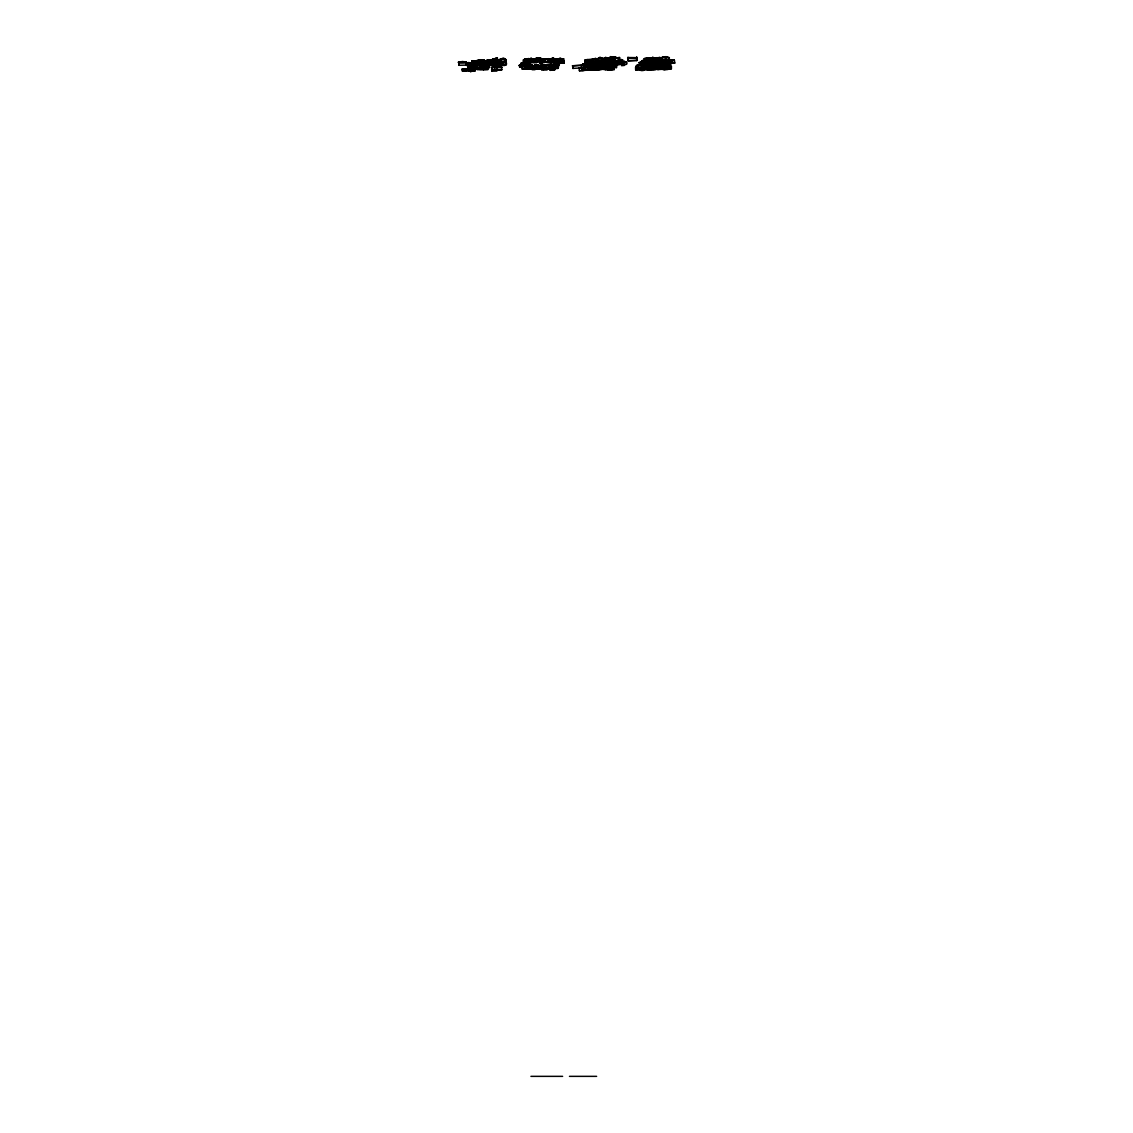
<?xml version="1.0" encoding="UTF-8"?>
<svg xmlns="http://www.w3.org/2000/svg" width="1133" height="1133" viewBox="0 0 1133 1133"><rect width="100%" height="100%" fill="white"/><g stroke="black" fill="none" stroke-linecap="round" stroke-linejoin="round"><path stroke-width="1.5" d="M550.171 59.185C528.247 59.907 556.6 57.089 554.604 61.748L551.913 61.748L551.828 59.681L550.298 58.944L549.958 59.964M481.1 59.865L475.605 61.14L477.475 60.403L479.33 61.14L479.514 63.717L475.917 63.717L475.818 61.125M483.536 67.314L483.409 69.566L479.698 69.552L479.826 67.3M583.325 65.813L583.24 63.859L586.257 63.845L586.257 65.827L583.24 65.841L583.325 63.83M529.847 67.994L529.961 65.771L533.261 65.799L533.105 68.022L529.947 67.838M657.381 62.612L657.197 64.51L663.017 64.439L663.032 62.655M662.862 62.754L663.017 64.439M594.358 63.93L598.182 63.93L594.358 63.93L594.372 61.734M544.024 65.813C546.064 69.906 535.852 69.198 538.147 66.365M649.124 69L644.181 68.929L649.124 69L649.167 66.507M654.308 59.44L654.109 61.989L659.392 62.088L659.434 59.539L659.392 62.088M661.29 68.504L664.844 68.575L664.887 66.422M548.16 61.848L548.089 59.114L548.16 61.848L543.061 61.465L543.132 58.973L548.216 59.171M543.189 61.692L543.061 58.973M623.603 62.542L623.688 64.439L618.094 64.227L618.165 62.457M503.718 58.307L505.969 59.695C507.867 63.505 499.002 63.165 501.381 59.383L506.111 59.752L503.59 58.265L501.211 59.567M501.409 61.805L501.338 59.383M505.7 61.918L505.927 59.61M487.162 60.828L479.004 60.233L484.003 61.125L483.89 63.533L479.202 63.335L479.188 60.233M483.89 60.431L483.89 63.533M550.199 68.504L553.485 69.184L553.584 67.088M558.031 68.334L558.13 66.323L555.099 66.181L554.901 68.362L557.932 68.504M611.098 58.76C600.235 58.165 613.01 61.848 611.225 56.834L611.239 59.695M529.394 60.941L532.637 61.026L529.394 60.941L529.55 58.916C537.481 57.061 528.799 65.53 529.536 59.058L536.235 58.704M529.522 61.154L530.032 58.987L528.162 58.505M539.705 63.08L539.747 62.301L544.959 61.621L544.916 62.4L539.705 63.08L539.365 60.545M541.503 59.539L548.924 58.718L542.211 58.888L545.398 59.015L545.341 59.936M589.472 65.615L594.683 65.162L594.386 62.797M590.052 65.473L590.123 67.258L595.845 66.79L595.717 64.992L590.123 65.402M529.508 60.8L529.55 58.916M532.524 61.182L532.779 59.001M545.171 61.125L538.968 61.04L542.183 61.224L542.325 59.185L539.209 58.944M544.704 67.045L544.548 69.113L552.479 68.901M586.342 59.893L586.582 61.777L592.29 61.182L592.021 59.298M471.852 63.59L471.923 60.927L476.823 61.508L476.639 63.958L471.852 63.59L476.639 63.958M628.164 60.927L628.107 57.514L628.164 60.927L636.746 60.573L636.689 57.16L636.746 60.573M554.759 61.862L554.561 62.697L549.972 62.301L550.171 59.936L550.369 59.114L555.071 59.497M549.972 62.301L550.369 59.114M554.561 62.697L554.745 60.332M657.055 63.264L651.263 62.754L657.055 63.264L657.197 61.494M636.562 65.487L644.238 65.232M462.321 69.099L462.462 71.053L468.58 70.827L468.524 68.929M660.001 58.406L663.102 56.834L666.246 56.678L666.19 57.415M665.737 56.763L660.185 58.222L665.737 56.763L663.074 56.891M660.242 57.599L660.596 60.757L665.836 59.922L665.482 56.763L665.836 59.922M536.419 61.423L536.759 59.043C548.499 62.513 532.014 54.71 541.064 59.539L540.597 61.805L536.419 61.423L540.724 61.72M488.493 60.587L493.011 60.502M548.457 61.366C556.119 61.224 546.12 63.604 548.655 59.313M483.394 61.635L483.593 63.519L489.329 63.051L483.593 63.519M557.28 63.887L560.283 63.08L557.28 63.887L557.025 61.536M572.307 65.841L581.767 65.275M572.731 65.742L573.071 68.447L572.731 65.742L581.498 65.317L581.654 67.952L578.906 68.292M581.3 65.232L581.654 67.952L572.873 68.377M504.001 61.933L500.007 61.494L500.262 59.242M467.093 64.255L472.319 63.915M585.393 60.063L588.353 60.007M602.94 61.423L603.082 63.151L599.626 63.448L603.082 63.151M603.153 61.097L604.441 60.899L602.43 61.777L605.914 60.757L599.456 61.324L599.626 63.448M608.704 64.708L603.181 65.077L602.784 60.941M605.645 64.411L611.792 63.519L605.645 64.411L605.461 62.527M467.235 64.949L467.136 65.657L470.974 65.728C472.305 61.989 466.541 62.556 470.761 63.236M467.872 67.286L471.229 66.62L467.872 67.286L467.83 64.751M657.381 58.689L661.205 58.25M657.551 58.746L659.364 57.33C663.952 59.27 658.599 56.367 657.622 58.321M657.65 60.842L661.346 59.992L657.65 60.842L657.452 58.293M494.215 59.511L497.429 58.633L492.359 59.44L497.5 57.995L492.062 59.525L497.005 59.695L496.693 62.357L493.223 61.833L493.535 59.171M497.005 59.695L496.693 62.357M550.213 70.345L554.009 69.651L550.213 70.345L550.171 68.178M521.945 66.875L525.684 66.139M522.129 66.889L523.913 65.615L525.882 66.635M522.143 68.986L525.698 68.249L522.143 68.986L522.016 66.45M525.443 66.564L525.641 68.674M550.652 58.874L550.496 59.78L552.904 58.024L554.873 59.043L550.652 58.874L552.961 57.981L555.099 59.086M591.667 69.694L588.735 69.864L594.698 69.75L594.556 67.909M612.273 62.797L617.967 61.748L612.273 62.797L612.146 61.026M476.342 67.059C474.5 70.841 481.723 70.515 479.712 66.904M529.139 66.691L533.671 66.28M529.281 68.858L533.742 68.122L529.281 68.858C526.746 66.011 535.003 63.646 529.253 66.139M543.259 69.396L548.216 68.646L543.259 69.396L543.146 66.932M607.897 64.014L613.534 63.08L607.897 64.014L607.755 62.273M669.929 59.723L670.226 62.414L664.193 62.372L664.165 60.502M519.707 64.978L519.665 67.272L522.681 66.748L519.665 67.272M521.081 64.808L518.9 65.629L521.081 64.737L523.361 65.289M487.799 62.258L493.563 61.975L487.799 62.258L487.615 60.091L493.478 60.162M550.284 59.936L550.496 59.114L555.397 59.483M473.297 65.7L467.561 65.884L476.129 65.643M555.326 69.467L552.479 69.467L555.326 69.467L555.411 67.173M558.852 61.819L561.26 62.457L561.812 60.346M561.26 62.457L561.954 60.247M647.835 66.72L651.078 66.224L647.835 66.72L647.764 64.397L650.937 64.184L650.993 66.507M650.852 64.468L647.892 64.397L651.9 64.326L649.365 64.057M614.879 61.366L611.069 61.848L614.879 61.366L614.808 59.199M603.677 58.619L603.407 59.143C604.838 55.248 611.423 60.502 605.688 57.726M603.592 61.309L603.535 58.619L607.982 58.335L607.897 61.026L603.592 61.309L603.436 58.987L607.883 58.704M607.741 58.704L605.758 57.344L603.521 58.732M473.736 67.881L473.835 65.048L473.736 67.881L469.147 67.923L473.863 67.442M564.135 60.97L562.45 59.893M564.05 63.108L564.149 60.615L564.05 63.108L560.467 63.108L564.163 62.754M521.378 65.417L524.282 65.346L521.378 65.417L521.407 63.165L524.395 63.094L520.798 63.335L522.851 62.995M644.422 60.715L650.016 59.638L649.79 57.896L649.903 59.992L644.422 60.715L644.309 58.619L649.676 58.25M523.163 64.921L527.652 64.383L523.163 64.921L523.177 62.202M534.125 65.756L536.263 64.439L538.359 65.303L536.15 64.793L534.125 65.756L534.167 67.909L538.048 67.81L534.167 67.909M537.991 65.601L538.048 67.81M475.506 68.377L480.789 67.725L480.661 65.19L475.492 65.445L475.506 68.377L484.23 68.221L480.789 67.725M527.355 66.918L527.227 69.085L532.935 68.377M529.267 63.08L524.097 63.689L529.267 63.08L529.139 60.559M526.519 61.692L530.06 61.097L526.519 61.692L526.363 59.355L529.961 58.973M528.105 58.732L526.42 59.596L529.947 59.213M543.911 59.638L546.29 58.704L548.287 59.879M544.633 59.398L547.692 59.256L544.676 59.398M614.185 62.853L605.149 62.981L608.563 62.57M541.461 63.221L541.999 62.117M542.126 65.162L550.213 65.402L541.914 65.728L542.339 62.032L547.381 61.763M483.239 66.635L483.309 68.745L479.91 68.872L483.409 68.49L483.324 66.38M542.155 61.21L545.242 60.927M562.095 61.692L556.997 61.791M561.897 59.525L556.954 59.256L556.855 62.159M562.421 59.582L552.918 59.143M667.691 63.037L658.57 63.59L658.514 61.579M476.101 68.221L470.634 68.731L476.101 68.221L476.03 65.643M645.81 62.088C648.034 66.054 639.394 66.351 641.561 62.23M645.909 62.088L645.768 64.68M646.022 62.471L651.05 62.244L646.122 62.088M534.932 65.629L536.886 64.567L538.713 65.558L534.903 65.601L536.915 64.567L538.713 65.558M534.946 67.768L538.699 67.442L538.657 65.275L535.003 65.346L534.946 67.768L538.699 67.442M538.586 67.683L538.727 65.275M645.654 59.242L645.739 60.233L641.292 61.536L641.915 63.646L647.467 61.848M646.164 62.018L645.966 59.143L646.164 62.018L648.841 61.678M651.192 58.76L651.517 61.352M648.94 58.236L650.894 58.874M650.682 59.369L647.198 58.151M551.19 65.332L558.399 65.077L551.19 65.332L550.95 62.712L558.328 62.06L550.185 61.479M650.993 60.771L650.809 58.378L654.732 57.91L654.775 60.318L651.078 60.559M652.693 57.528L654.888 57.939L652.65 57.528L650.724 58.576L654.647 58.123M550.893 64.213L542.282 65.119L550.893 64.213L550.751 61.579M496.155 67.244L501.494 66.847L492.841 67.413L492.728 65.332L496.169 65.147L496.254 67.229L495.957 64.652M491.779 67.428L494.88 66.847M492.133 69.878L492.274 67.045L492.133 69.878L497.16 69.878L497.316 65.87M528.431 66.365L533.006 65.856L529.876 66.28M528.686 68.462L531.476 68.532M533.147 66.224L531.533 65.388L529.069 66.238L531.66 65.19C537.948 67.711 528.488 64.043 533.119 65.955M656.12 65.856L659.831 65.742C661.729 69.34 654.152 69.58 656.12 65.856L658.018 65.063L659.93 65.756L656.205 65.856M656.049 66.096L658.018 65.063M659.831 65.742L659.491 68.277M608.987 57.811L611.338 58.831L608.945 57.825L606.806 59.228M610.885 58.973C614.398 63.632 599.923 60.8 611.14 61.055M641.788 68.192L645.683 67.668L641.788 68.192L641.689 65.799M550.142 59.242L547.862 59.454M537.524 61.876C522.738 61.465 540.101 65.048 537.283 60.191M650.951 69.24L656.248 68.83L650.951 69.24L650.753 66.663M532.113 69.708L535.045 69.694M490.844 61.961L490.787 64.142L494.002 63.816L490.787 64.142M496.99 64.014C492.643 67.938 493.818 58.378 493.903 63.972M593.904 63.944L588.636 64.241L593.904 63.944L593.904 61.125M497.302 69.963L501.735 69.736L497.302 69.963L497.175 67.612L501.494 67.583M501.862 67.711L499.455 66.252L497.075 67.739M485.207 65.587L488.096 65.133M485.349 65.487L488.181 65.133M485.391 67.753L489.583 67.329L485.391 67.753L485.363 65.289M489.343 65.247L489.47 67.527M664.717 64.864C674.503 63.349 662.139 67.966 664.604 62.655M643.643 64.836C641.675 68.504 649.28 68.207 647.226 64.694M483.366 69.595L486.184 69.524L483.366 69.595L483.21 67.626L486.199 67.399L483.21 67.626M484.74 67.059L486.114 67.541M616.734 62.924L619.369 62.839M659.25 66.125L655.016 66.28M558.781 66.805L556.657 65.799M550.751 67.782L555.227 67.626L550.751 67.782L550.666 65.402M555.028 65.459L555.113 67.838M540.271 58.746C527.426 57.032 548.485 59.298 538.416 57.882M536.617 58.491L538.543 57.698M540.243 65.587L538.203 66.535M530.003 65.771L533.161 65.955M530.527 63.944L530.272 61.805L530.527 63.944L526.958 64.354M530.386 61.961L528.006 62.074M558.796 65.261C538.133 63.745 562.11 70.317 558.654 62.641M468.595 68.603L468.835 70.784L473.127 70.274L472.943 67.98M614.044 63.93L619.779 63.689L619.751 61.876M474.925 70.841L470.351 71.506L474.925 70.841L474.656 68.476M474.784 68.476L474.812 71.011M528.856 58.93L531.264 58.35L533.516 59.553M531.264 58.35L528.629 59.284L533.572 59.27M663.853 62.952L668.824 62.74L664.094 63.051M498.662 64.51L493.181 65.091L500.078 64.354M602.544 63.575C604.696 66.96 597.148 67.484 598.989 63.816L600.816 62.995M639.508 68.051C637.681 71.648 646.801 71.337 645.074 67.853M591.553 66.974L593.281 66.252M594.853 66.946L594.952 69.071L591.596 69.085M635.556 67.272L635.641 69.849L641.108 69.524L635.641 69.849M659.944 68.929L663.952 68.816M475.548 66.153L478.069 65.034M479.528 65.601L476.384 65.714L476.426 67.867L479.755 67.569L476.426 67.867M480.406 65.841L477.942 65.162M607.939 67.47L607.883 65.133L607.939 67.47L611.848 67.201M661.927 63.59L656.913 63.845L656.928 61.21M538.458 65.459L540.172 66.04L538.756 65.87M539.549 65.601L539.435 67.782L542.849 67.668L542.834 65.587L539.52 65.601L539.435 67.782M541.078 65.119L543.557 65.983M542.863 65.587L542.749 67.753M652.835 64.51L656.276 64.326L656.191 66.493L652.905 66.578L652.934 64.411L656.134 64.411M652.905 66.578L656.191 66.493M664.717 62.556L658.854 62.683L658.882 60.531M659.491 65.997L657.055 64.963M642.666 62.442L639.281 62.627L639.564 65.034M644.521 64.864L639.423 65.162M541.645 70.119L547.097 69.934L546.998 68.15M593.749 62.938L589.854 63.165L589.826 60.842L592.502 60.686M483.083 65.941L487.912 65.87M484.797 62.357L485.009 64.581M489.045 62.202L489.13 64.524M643.048 68.858L648.671 68.674L637.256 69.071L637.185 67.258M637.256 69.071L637.256 67.187M661.941 64.694L662.012 66.62L664.802 66.45L664.731 64.524L662.069 64.623M662.012 66.62L664.802 66.45M664.774 64.524L664.717 66.521M671.161 60.559L671.189 62.513L668.484 62.471M659.208 65.402L659.109 67.498L662.21 67.371L662.182 65.36M660.581 65.02L662.21 65.36L659.165 65.402L659.109 67.498M489.031 60.658L485.207 60.814M486.978 60.035L488.819 60.715M488.861 62.881L485.207 63.037L485.221 60.785L487.813 60.757M548.627 68.745L553.159 68.688M500.758 62.542C488.252 61.494 503.703 65.856 500.659 60.091L497.33 60.318M499.157 62.527L499.242 64.737M502.84 62.485L501.069 61.649M620.842 59.511L622.683 60.12M622.499 60.106L622.725 62.244M619.241 62.57L622.824 62.173M657.083 64.978L654.987 66.365L657.211 64.878M655.129 68.716L663.938 67.895L663.711 65.714M612.641 64.326C625.614 63.108 601.042 65.827 614.737 64.312M557.79 61.777L562.45 61.664L557.79 61.777L557.776 59.383L562.478 59.27L557.549 59.539L560.212 57.981L562.605 59.525M602.544 58.364L599.952 57.216L597.615 58.803L600.15 57.656L602.728 58.817L597.87 58.675L598.281 61.437L602.714 61.04L602.501 58.675L597.87 58.675M558.342 59.298L560.014 59.114M591.497 62.683L596.581 61.933L591.497 62.683L591.157 60.205M497.387 65.077L501.211 64.978M536.759 59.043L538.897 58.18L536.504 59.114L540.937 59.426M528.474 66.238L530.796 64.808L533.955 66.422L531.419 65.232M528.346 66.507L530.796 64.808L533.006 65.856M468.722 68.419L470.903 67.088M479.698 69.552L483.522 69.495M540.795 58.562C535.158 60.261 541.659 57.386 543.075 59.483M611.381 58.916L614.851 58.449C602.189 61.522 622.938 60.304 611.693 60.97M616.451 61.989L620.941 61.564L620.728 59.185M650.866 58.576L652.792 57.316M527.596 61.918L523.573 62.202L523.418 59.95L525.556 58.831L523.588 59.936M528.729 59.383L531.547 59.001M529.097 59.327L533.969 58.902C537.099 64.567 521.364 60.899 534.11 61.38M534.224 58.973L531.391 59.086M622.343 62.442L624.311 61.338M644.479 62.372L647.977 62.315M502.457 62.811L506.295 62.584L506.38 64.793L502.585 65.02L502.457 62.811L504.369 61.876M545.341 59.652L547.692 58.689M667.351 57.018C663.258 59.468 668.243 55.644 669.391 57.797L665.581 57.868L665.836 60.162L665.694 57.995M593.536 59.242L595.406 58.321L597.459 59.185L597.601 61.664L593.706 61.763L597.601 61.664M593.465 59.61L595.519 58.619L597.36 59.143M599.47 61.338L602.968 61.055M637.737 65.388L635.811 66.224L635.953 68.348L639.635 68.15M584.472 67.088L584.656 69.51L588.381 69.396L588.324 67.215L586.257 66.238L584.331 67.13L586.398 66.479L588.367 67.258M637.029 65.87L638.587 65.091M468.878 62.428L466.994 63.618L468.991 62.74M495.319 61.451L493.691 62.131L497.005 61.933M480.548 66.153L482.389 65.402L484.23 66.096L484.23 68.221M594.471 58.845L592.247 59.497L596.524 58.973M504.426 59.723L502.401 58.463L500.135 59.242L500.007 61.494M502.401 58.463L504.298 59.78M477.503 60.403L475.704 61.125L479.415 61.125M609.526 59.539L611.763 58.463M469.558 63.887L471.767 63.066M608.449 65.601L606.254 66.422M549.958 65.417L550.086 67.711L549.958 65.417L554.292 65.147L554.377 67.442L550.086 67.711M554.292 65.147L554.377 67.442M596.227 67.173L596.34 69.779M601.581 69.595L596.185 69.835M494.498 65.912L494.512 67.853L494.583 65.884M497.231 67.838L494.512 67.853M538.614 66.011L541.234 64.992M618.689 61.72L619.085 63.08L616.423 64.029L616.026 62.669M642.354 62.584L642.425 60.573L642.354 62.584L645.286 62.527M641.731 60.771L645.909 60.446M645.187 60.601L641.604 60.828L646.816 60.502M650.229 65.147L652.226 64.496M650.356 65.261L653.67 64.793L650.979 65.02L651.135 66.932L653.713 66.635M582.617 64.029L586.172 63.873M641.915 63.646L646.022 61.918M669.291 65.275L671.317 66.422M671.387 68.759L667.04 68.886L671.387 68.759L671.444 66.38M551.204 60.021L557.62 59.525M663.428 64.213L661.275 64.907L665.496 64.652L663.315 64.312M647.014 58.25C636.562 59.78 657.919 56.976 647 58.208L649.152 57.741M494.767 58.661L497.146 58.109L498.01 60.998L493.025 61.805M550.638 62.811L554.703 61.706M591.27 63.066L585.676 63.306L585.605 61.536M554.363 66.337L556.671 65.756M671.104 64.114L666.87 64.425L664.674 65.771M611.579 62.726L608.364 63.476L608.039 62.499M612.486 59.143L619.765 57.5M493.167 59.171L495.121 58.774M587.843 59.624L584.84 60.261L585.506 62.697L585.209 60.162L588.891 59.766M585.025 60.261L588.013 59.624M649.266 63.944L652.665 63.264L652.551 62.244L649.152 62.924L649.266 63.944L648.841 61.933M663.811 65.643L667.167 65.02M664.037 66.181L670.722 65.87L667.139 64.978M462.321 61.579C448.031 63.264 476.951 62.57 462.278 61.564M603.181 65.077L603.223 63.292L605.943 63.009M532.68 59.171L539.421 59.058M609.696 66.734L606.75 66.946M553.697 58.76L550.525 59.298M525.698 66.507L529.139 66.082M595.632 70.147L598.281 70.062M660.652 60.12L665.892 59.298M523.573 62.202L523.531 59.936L527.61 59.652M591.114 67.045L588.027 67.442L591.284 67.314M614.893 59.001L615.205 61.281L619.482 60.8L619.17 58.519M642.043 62.145L638.913 62.697L641.887 62.287M541.149 59.553L544.888 59.1M479.868 60.488L476.979 61.394M603.238 63.023L605.985 62.669M646.292 61.72L651.631 61.055M592.927 59.242C600.093 59.298 590.605 57.684 593.267 61.324L596.1 60.984L595.76 58.902M585.506 62.697L590.661 62.088M654.789 59.228L657.82 58.874L654.662 59.185L655.072 61.607L659.59 61.083L655.072 61.607M526.279 59.582L529.876 59.199M620.105 60.361L622.697 60.035M525.046 66.493L528.261 66.167M524.947 66.861L528.176 66.535M674.362 60.205L669.461 60.7L674.362 60.205L669.631 61.04L674.362 60.205L674.801 63.009L669.702 63.179L674.801 63.009M482.644 63.476L485.533 63.193M525.967 66.394L528.587 66.111M607.387 61.055L611.778 60.63M594.556 63.618L599.626 63.136L599.385 60.615M647.566 62.697L650.455 62.442L650.597 64.397L647.651 64.609L647.467 62.641L647.651 64.609M501.735 62.896L504.369 62.584M538.048 66.365L544.109 65.813M537.509 66.535L544.817 65.87M598.111 61.026L602.714 61.04M538.232 68.235L544.208 67.683M605.093 66.974L607.84 66.734M605.263 67.144L607.996 66.904M622.399 62.372L626.436 62.103L624.297 61.338M626.45 64.255C616.437 64.312 629.381 66.394 626.577 62.145M599.003 62.428L599.201 64.836L594.584 65.204M482.785 61.777L486.34 61.479M482.899 61.876L486.369 61.593M482.616 61.621L485.292 61.04M609.922 65.926L615.771 65.473L615.545 63.59M522.469 65.063L519.58 64.978L519.735 66.974M530.641 66.21L535.725 65.983M593.65 62.273L593.805 64.213L591.001 64.439M599.3 66.932L599.484 69.198L603.634 68.886L603.521 66.62M497.84 63.703L500.574 63.887L496.551 63.802M640.343 65.091L637.27 65.317L637.029 67.952L640.457 67.697M637.539 67.442L637.298 65.048L643.53 65.077C644.677 70.6 624.311 66.889 647.311 66.847M481.157 64.482C488.748 62.853 479.188 66.592 481.015 62.428M605.348 60.389L605.518 62.782L610.177 62.556L610.007 60.176M664.972 64.779L664.83 62.697L664.873 64.737L668.201 64.496M664.66 67.683L667.592 67.47M599.145 65.955L602.699 65.714M584.486 67.895L581.852 68.079M598.989 63.816L601.439 63.66M605.121 69.807L607.996 69.609M603.691 60.955L608.01 60.658M645.116 62.966L648.019 62.768L648.175 65.105L643.671 65.19M653.684 59.468L656.871 59.284M603.223 63.292L607.401 63.009M665.708 60.021L669.447 59.922L669.192 57.641M598.946 66.861C608.591 65.317 596.68 70.048 598.819 64.694M658.627 63.42L664.575 63.264M613.534 63.604L613.732 65.587L611.084 65.742M605.447 66.946L608.633 66.748M591.525 67.853L588.594 68.022L588.82 70.09M493.96 61.777L490.759 61.961L490.886 63.986M664.958 60.318L669.32 59.553L669.561 61.918L663.456 61.904L666.459 61.734M604.073 63.972L600.561 64.128M662.734 60.658L670.169 60.545M588.296 63.604L588.438 65.856L592.375 65.629M551.318 66.805L551.417 68.561L556.94 68.235M586.767 70.204L582.121 70.473L581.98 68.051L585.251 67.881M531.009 66.238L535.838 65.983M527.369 68.688L530.145 68.532M584.047 70.331L579.374 70.699L584.203 70.444L584.076 67.994L579.105 68.136L579.374 70.699M493.931 59.95L486.963 60.304L494.059 60.29M650.257 69.014C636.576 67.923 653.911 72.03 649.96 66.28M553.81 62.867L557.039 62.712M652.976 69.835L656.446 69.495M550.822 59.199L551.091 61.819L550.822 59.199L556.388 58.958L556.473 61.564L556.388 58.958M598.493 62.881L595.236 63.037L595.476 66.38L600.391 66.224L595.321 66.139L595.25 63.66M661.799 69L658.528 69.113L658.429 67.074M563.37 58.916L558.342 59.157L558.456 61.649L563.597 61.451L563.512 58.958L557.946 59.199L563.937 58.958L560.849 58.874M484.768 63.618C497.599 61.281 481.78 66.875 484.471 60.856M476.441 69.141L479.811 68.986M670.198 65.771L664.391 65.572L670.198 65.771L670.269 67.541L664.505 67.343M650.342 69.694L647.085 69.835L652.112 69.708M628.333 60.615L636.916 60.247M653.302 59.539L653.373 62.074L642.284 62.386L651.489 61.734M613.604 65.926L616.409 65.799L616.479 67.583L610.871 67.824L610.63 65.941M546.644 65.587L543.854 65.53M619.142 64.808L614.568 64.992M595.023 66.833L591.497 66.974L591.483 69.212M482.984 63.448L486.298 63.321M475.648 64.751C487.912 62.938 473.027 68.561 475.563 62.315M484.882 64.68L489.258 64.411M484.202 62.527L484.301 65.147L478.692 65.218M613.619 61.154L610.276 61.168L613.619 61.154L613.534 59.086M499.936 65.672L499.965 63.618L499.936 65.672L503.151 65.544M592.177 67.513L588.509 67.399L588.792 70.218L594.018 70.019L588.792 70.218M471.215 63.179L473.863 63.08M655.412 65.827L655.582 67.952L652.282 67.994L652.211 65.941M644.564 69.085L640.187 69.255L649.662 68.971L649.606 66.422M500.432 62.485L502.995 62.4L503.038 64.609L499.129 64.822M466.966 70.841L462.377 70.997L462.321 69.099L468.439 68.872M641.646 64.539L645.895 64.397M639.564 69.821L645.13 69.623M648.77 62.357L651.928 62.258M526.477 69.155L531.944 68.986L526.477 69.155L526.222 66.422L531.703 66.252M529.125 66.45L526.222 66.422M600.334 67.47L597.587 67.484L597.742 69.481L600.391 69.396L597.742 69.481M656.191 68.022L659.831 67.909M544.18 65.516L548.953 65.53L549.023 67.938L544.406 68.079L549.023 67.938M650.767 62.329L654.874 62.329M588.381 69.396L588.197 66.989L584.43 67.088L588.324 67.215M584.529 69.283L588.268 69.17M593.281 65.742L593.352 68.348L598.762 68.207M667.974 69.269L662.026 69.425M474.628 63.08L471.526 63.165L471.441 65.558L476.087 65.445M499.356 63.349L496.098 63.151L499.356 63.349L499.313 61.309M662.125 61.72L665.737 61.635L665.68 59.483L662.04 59.567L662.125 61.72L665.737 61.635M536.773 66.125L540.299 66.04M537.056 68.731L540.455 68.646M602.813 67.272L608.039 67.3M607.401 69.042C591.893 67.994 610.475 71.634 607.359 67.159M458.681 62.315L466.215 62.499L466.272 65.119L458.95 65.289L458.681 62.315L458.95 65.289M593.48 59.242L597.417 59.143M458.893 62.655L466.215 62.499M594.896 59.511L597.544 59.44M536.9 65.303L534.224 65.36L534.28 67.583M483.692 60.049L484.032 63.264L478.678 62.697M546.63 65.587L549.108 65.36M598.706 69.793L593.295 70.09M658.896 60.771L664.788 60.658M658.315 60.899L664.009 60.771M589.033 59.865L586.016 59.922L586.058 61.763L591.992 61.649M488.521 62.499L494.654 62.386M669.164 67.881L664.802 67.966L664.745 65.615L669.504 65.672M611.126 67.13L606.906 67.215L606.976 68.986L612.556 68.886L612.528 67.116M491.864 71.181L491.665 68.617L491.708 71.181L496.92 71.067M533.246 59.086C551.998 58.066 520.288 60.332 538.911 60.771M556.119 61.848L556.062 59.865L556.119 61.848L561.387 62.357M581.512 67.895L584.302 67.867M668.371 60.587L671.274 60.488M498.336 60.106L501.083 60.077L498.18 60.219M488.125 64.496L493.946 64.439L493.931 62.612M585.364 64.284L590.251 64.68L585.506 64.723L585.35 61.848L585.506 64.723M470.974 65.728L467.079 65.445L467.065 63.264L470.846 63.236M470.96 63.533L467.065 63.264M656.729 69.226C663.754 68.292 655.001 71.351 656.814 67.314M645.286 60.559L642.34 60.615L642.369 62.584M539.535 67.683L542.849 67.668M614.029 69.68L613.916 67.527L614.029 69.68L610.616 69.623M551.87 59.822L554.604 59.822M475.803 61.564L479.528 61.564M502.585 65.02C506.196 67.159 508.32 61.819 504.242 61.876M610.8 65.077L605.121 65.615L604.937 63.816M624.283 65.459L621.578 65.672L621.422 63.731M588.438 65.856L588.424 63.604M551.417 68.561L551.474 66.805M599.484 69.198L599.428 66.932M492.289 69.566L497.316 69.552M585.194 70.288L589.868 70.204M530.938 1076.35L562.619 1076.35M569.474 1076.35L596.624 1076.35M528.743 62.074L532.227 61.933M601.156 67.612L606.353 67.229L606.155 64.666M647.113 57.854L649.903 57.896M481.468 61.026L478.777 60.97L478.664 60.191L481.355 60.29M489.923 60.615L481.468 60.984M543.203 59.199L548.23 59.341M543.061 61.465L546.361 61.564M554.533 60.998L557.478 61.083M554.575 61.621L557.521 61.706M615.828 56.99L610.56 56.834L610.574 59.695M619.524 62.513L623.561 62.542M612.868 56.721L615.488 56.834M615.177 56.99L610.248 56.65L610.262 59.865M550.426 61.989L557.294 62.4M606.976 66.153L607.061 68.15L610.064 67.966L609.837 65.955M611.792 65.36L608.223 65.7M481.355 60.247L484.032 60.403M650.654 59.383L653.699 59.596M481.072 59.808L484.329 60.814M491.934 65.672L494.512 64.666L492.869 65.346L492.841 67.413M553.513 58.746L556.728 58.987M550.199 59.029L552.805 59.242M476.639 65.657L470.507 65.629M599.201 64.836L598.861 62.414M528.941 65.955L532.213 66.309M500.191 59.242L503.038 59.483M554.575 62.117L557.294 62.457M554.377 62.428L558.951 63.023M493.294 59.752L497.019 60.276M593.352 68.348L593.437 65.771M650.455 62.442L646.929 62.981M620.941 62.131L624.085 62.627M553.116 59.313L555.283 60.021M482.516 61.125L484.088 61.564M523.8 66.04L525.698 66.578M604.002 61.876L602.246 61.338M546.262 58.774L547.692 59.256M657.891 65.275L659.817 65.983M525.415 58.845L527.794 59.709M562.35 60.261L564.22 60.998M477.588 60.856L479.301 61.125M540.653 58.647L542.934 59.567M645.768 61.734L648.019 62.768M499.412 66.266L501.707 67.371M549.76 59.652L547.692 58.689M496.75 59.695L495.05 58.774L496.736 60.304M619.326 58.491L617.074 57.769M615.205 61.281L615.035 59.086M613.732 65.587L616.791 65.756M668.073 69.453L663.782 69.793M616.409 65.799L616.479 67.583M605.518 62.782L605.489 60.502M651.178 69.311L646.207 69.736M623.688 64.439L618.094 64.227M484.301 65.147L484.032 62.4M655.285 68.731L651.687 68.688L651.772 66.493M489.484 62.669L486.808 62.825L486.793 60.998M610.191 59.1L610.375 61.281M484.074 63.49L481.072 63.703M480.647 63.632L476.795 63.717M612.939 57.995L611.508 59.086L611.834 61.14M669.872 68.901L663.952 69.453M484.074 65.912L480.604 66.125L480.661 68.277M612.556 68.886L606.976 68.986M606.169 67.017L605.999 64.666M466.272 65.119L466.003 62.145M664.193 62.372L664.25 60.644M476.596 61.295L471.937 61.14M496.537 61.961L496.693 64.184M618.476 61.409L619.085 63.08M646.136 60.162L646.306 62.584M641.292 61.536L641.859 63.264M497.996 63.703L494.285 63.845M535.951 68.391L536.136 69.099L531.235 68.646M484.032 63.264L483.819 60.049L478.664 60.842M479.514 63.717L475.917 63.717M600.122 62.811L600.306 63.604L595.42 63.845L595.321 61.394M652.24 61.253L652.665 63.264M559.957 61.479L560.24 63.462M469.161 68.504L461.74 69.34M591.299 60.106L591.624 62.598M526.618 62.357L526.859 64.496M470.082 69.141L470.351 71.506M526.363 59.355L526.59 61.465M602.331 58.265L602.544 60.615M598.068 59.086L598.281 61.437M558.158 62.457L558.399 65.077M468.651 68.49L468.835 70.784M522.525 64.751L522.625 67.045M500.418 61.678L500.574 63.887M500.276 61.295L500.432 63.505M610.928 62.655L611.084 64.85M602.444 63.703L602.6 65.841M658.443 61.748L658.57 63.59M479.656 67.668C481.709 62.188 472.73 68.646 475.039 62.91M476.384 65.714L476.511 67.768M602.643 64.723L602.784 66.889M598.946 64.949L599.074 67.13M542.339 62.032L542.282 65.119M471.031 65.063L471.144 67.116M663.456 60.403L663.556 62.273M501.607 67.371L501.622 69.949M523.97 61.182L524.097 63.689M664.505 62.853L664.618 65.048M558.456 62.952L558.583 65.587M479.627 67.314L479.726 69.396M558.498 59.185L558.611 61.692M664.618 66.026L664.689 67.796M495.872 60.29L495.985 62.74M647.113 64.878L647.198 67.017M541.815 63.094L541.914 65.728M480.449 62.442L480.548 64.878M475.718 62.627L475.803 65.063M641.448 62.513L641.533 64.836M644.918 68.037L644.974 69.807M544.336 65.672L544.406 68.079M584.586 67.329L584.656 69.51M496.155 61.38L496.197 63.42M553.867 68.122L553.91 70.274M605.263 60.12L605.149 62.981M484.103 65.912L484.131 68.065M557.918 59.284L557.918 61.678M585.761 59.752L592.771 59.44L585.761 59.752M627.739 57.528L627.668 58.406L637.327 57.656L627.739 57.528M540.809 69.255L545.993 68.702L540.809 69.255M587.985 67.895L595.207 68.051L587.985 67.895M610.177 66.337L613.675 66.181L610.177 66.337M523.772 69.056L528.375 68.561L523.772 69.056M651.645 64.142L657.083 64L651.645 64.142M596.27 67.357L601 67.031L596.27 67.357M612.741 62.867L617.627 62.867L612.741 62.867M546.503 69.283L549.93 69.212L546.503 69.283M608.095 62.754L614.086 62.173L608.095 62.754M643.771 67.569L648.926 67.413L643.771 67.569M655.738 64.935L661.842 64.822L655.738 64.935M638.8 68.66L643.176 68.49L638.8 68.66M657.211 69.396L661.502 69.311L657.211 69.396M494.144 65.346L498.194 65.077L494.144 65.346M469.898 68.986L475.279 69.071L469.898 68.986M546.913 67.909L552.451 67.853L546.913 67.909M536.532 60.7L540.342 60.771L536.532 60.7M538.345 68.731L542.424 68.589L538.345 68.731M491.991 65.063L486.779 65.714L491.991 65.063M613.675 64.354L618.958 64.227L613.675 64.354M490.674 64.694L493.606 64.468L490.674 64.694M672.025 60.658L668.399 60.587L672.025 60.658M658.471 65.629L660.695 64.935L658.471 65.629M656.871 57.613L654.52 59.369L656.871 57.613M589.514 65.218L594.712 64.609L589.514 65.218M607.954 69.878L612.16 69.694L607.954 69.878M650.668 58.633L649.11 59.157L652.268 59.058L650.668 58.633M488.111 60.587L486 61.097L488.139 60.615M669.036 61.635L667.649 62.046L670.467 61.975L669.036 61.635M619.156 57.514L613.08 58.859C612.726 63.745 621.677 58.718 619.071 57.5M595.434 62.499L599.909 62.046L595.434 62.499M485.49 63.335L481.27 63.675L485.49 63.335M607.09 65.771L602.161 66.153L607.09 65.771M481.072 63.83L477.56 64.085L481.072 63.83M610.347 69.099L605.603 69.396L610.347 69.099M612.231 64.793L609.129 64.963L612.231 64.793M655.908 69.311L650.469 69.538L655.908 69.311M642.708 68.986L639.55 69.113L642.708 68.986M538.685 68.532L532.878 68.745L538.685 68.532M540.087 68.631L536.73 68.716L540.087 68.631M482.644 63.278L477.404 63.42L482.644 63.278M670.41 63.816L667.62 63.887L670.41 63.816M536.164 68.816L530.272 68.957L536.164 68.816M482.885 64.34L479.004 64.425L482.885 64.34M488.45 67.413C480.619 65.799 489.442 73.433 488.351 67.385M496.212 64.156L491.325 64.213L496.212 64.156M549.632 61.848L545.554 61.848L549.632 61.848M591.624 64.114L588.339 64.099L591.624 64.114M651.475 62.343L647.51 62.273L651.475 62.343M474.217 61.026C465.394 60.686 483.281 62.074 474.203 61.012M485.476 61.097L483.069 60.091L485.476 61.097"/></g></svg>
